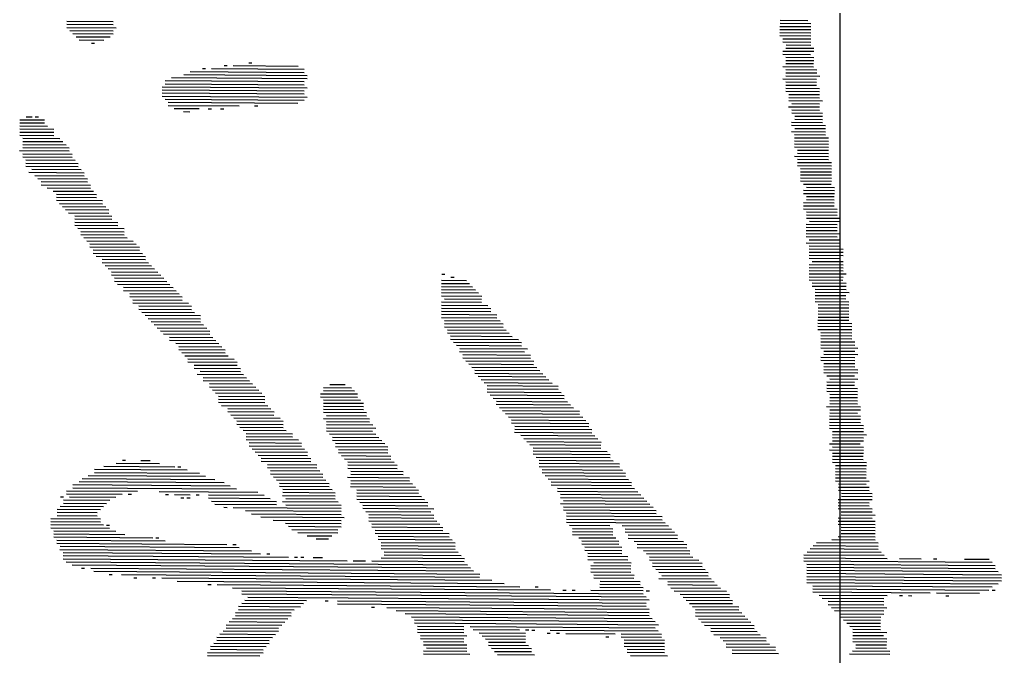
# Model space of a CAD drawing. Extents: x 1738711 to 2346805, y 1189731 to 2516152.
# Drawn here: x 1898547 to 1898698, y 1218816.1 to 1218913.9 of the extents above; entities that cross this region are included whole.
import ezdxf
from ezdxf.enums import TextEntityAlignment as Align

# ---------------------------------------------------------------- set-up
doc = ezdxf.new("R2010")
doc.units = 0
doc.header["$LTSCALE"] = 1000
doc.header["$MEASUREMENT"] = 0
doc.layers.add('TK', color=4, linetype='Continuous')
doc.layers.add('签名', color=2, linetype='Continuous')
doc.styles.add('宋体', font='SIMSUN.TTF', dxfattribs={"width": 0.75})

# ---------------------------------------------------------------- blocks, each defined once
blk = doc.blocks.new('hjashrtahreahe')
at = {"layer": 'TK', "color": 7}
blk.add_line((76600, 2800), (83100, 2800), dxfattribs=at)
at = {"layer": 'TK', "style": '宋体', "width": 0.75}
for tag, height, p in [('项目负责人', 350, (6002.88, 57088.65)), ('专业负责人', 350, (6002.88, 56223.66)), ('设计人', 350, (6002.88, 55419.43)), ('版号1', 250, (77303.87, 22193.36)), ('时间1', 250, (82405.29, 22193.36)), ('版号2', 250, (77303.87, 21593.36)), ('时间2', 250, (82405.29, 21593.36)), ('版号3', 250, (77303.87, 20993.36)), ('时间3', 250, (82405.29, 20993.36)), ('建筑会签', 0.0001, (78977.88, 2403.16)), ('电气会签', 0.0001, (82127.88, 2403.16)), ('结构会签', 0.0001, (78977.88, 1803.16)), ('暖通会签', 0.0001, (82127.88, 1803.16)), ('给排水会签', 0.0001, (78977.88, 1249.52)), ('智能化会签', 0.0001, (82127.88, 1249.52))]:
    blk.add_attdef(tag, text='', height=height, dxfattribs=at).set_placement(p, align=Align.CENTER)
for tag, p in [('合作设计单位', (80815.88, 48985.89)), ('版号说明1', (79853.88, 22318.17)), ('版号说明2', (79853.88, 21718.17)), ('版号说明3', (79853.88, 21118.17)), ('浙江绿储科技有限公司', (80545.18, 16035.89)), ('百兆瓦级集中式熔盐储能关键', (80545.18, 14953.21)), ('设备研发及制造基地项目', (80545.18, 14603.3)), ('1#研发楼', (80545.18, 13635.89)), ('图名', (80545.18, 12435.89)), ('工程编号', (78977.88, 11460.89)), ('子项编号', (82127.88, 11460.89)), ('建筑', (78977.88, 10710.89)), ('图号', (82127.88, 10710.89)), ('施工图', (78977.88, 9960.89)), ('2023.03', (82127.88, 9960.89)), ('审定', (79352.88, 8460.89)), ('审核', (79352.88, 7710.89)), ('工程负责', (79352.88, 6960.89)), ('专业负责', (79352.88, 6210.89)), ('设计', (79352.88, 5460.89)), ('制图', (79352.88, 4710.89)), ('校对', (79352.88, 3960.89))]:
    blk.add_attdef(tag, text='', height=250, dxfattribs=at).set_placement(p, align=Align.MIDDLE_CENTER)
blk = doc.blocks.new('A$C579C72A4')
for p, q in [((1657.7, 824.72), (1656.76, 694.29)), ((1659.84, 824.71), (1658.9, 694.27)), ((1661.99, 826.83), (1661.03, 694.26)), ((1664.14, 828.96), (1663.17, 694.24)), ((1666.28, 828.94), (1665.31, 694.22)), ((1668.42, 828.92), (1667.45, 694.21)), ((1670.54, 826.77), (1669.59, 694.19)), ((1674.8, 824.6), (1674.79, 822.46)), ((1653.39, 820.48), (1653.27, 803.37)), ((1655.54, 822.6), (1654.6, 692.16)), ((1672.65, 822.48), (1671.76, 698.45)), ((1674.77, 820.32), (1673.9, 698.44)), ((1676.87, 813.89), (1676.65, 783.96)), ((1678.85, 792.5), (1678.83, 790.36)), ((1653.13, 784.13), (1653.11, 781.99)), ((1676.62, 779.68), (1676.03, 698.42)), ((1653.05, 773.44), (1652.94, 758.47)), ((1678.67, 766.84), (1678.65, 764.7)), ((1678.62, 760.42), (1678.6, 758.28)), ((1652.88, 749.91), (1652.47, 692.18)), ((1678.54, 749.73), (1678.2, 702.69)), ((1687.1, 749.67), (1686.82, 711.18)), ((1704.2, 749.54), (1704.03, 726.02)), ((1708.48, 749.51), (1708.31, 725.99)), ((1710.62, 749.5), (1710.45, 725.98)), ((1712.76, 749.48), (1712.6, 728.1)), ((1714.89, 749.47), (1714.74, 728.08)), ((1717.05, 751.59), (1716.86, 725.93)), ((1719.19, 751.57), (1718.99, 723.78)), ((1622.88, 741.58), (1622.71, 718.05)), ((1627.16, 741.55), (1626.98, 715.89)), ((1629.3, 741.53), (1629.11, 715.87)), ((1631.44, 741.51), (1631.27, 717.99)), ((1633.58, 741.5), (1633.41, 717.98)), ((1635.71, 741.48), (1635.54, 717.96)), ((1637.85, 741.47), (1637.67, 715.81)), ((1639.99, 741.45), (1639.77, 711.52)), ((1642.14, 743.58), (1641.84, 700.81)), ((1644.28, 743.56), (1643.96, 698.66)), ((1646.42, 743.54), (1646.08, 696.5)), ((1648.57, 745.67), (1648.2, 694.35)), ((1650.73, 747.79), (1650.33, 692.19)), ((1680.67, 747.57), (1680.36, 704.81)), ((1682.8, 747.56), (1682.53, 709.07)), ((1684.94, 747.54), (1684.66, 709.05)), ((1689.22, 747.51), (1688.97, 713.3)), ((1691.36, 747.5), (1691.14, 717.56)), ((1693.48, 745.34), (1693.28, 717.55)), ((1695.62, 745.33), (1695.43, 719.67)), ((1697.76, 745.31), (1697.59, 721.79)), ((1699.89, 745.3), (1699.74, 723.91)), ((1702.03, 745.28), (1701.89, 726.04)), ((1706.33, 747.39), (1706.17, 726.01)), ((1567.24, 735.56), (1567.07, 712.04)), ((1586.49, 735.42), (1586.32, 711.9)), ((1588.62, 735.41), (1588.47, 714.02)), ((1590.76, 735.39), (1590.61, 714.01)), ((1592.9, 735.38), (1592.75, 713.99)), ((1595.04, 735.36), (1594.88, 713.98)), ((1597.18, 735.35), (1597.02, 713.96)), ((1599.33, 737.47), (1599.16, 713.95)), ((1601.45, 735.32), (1601.32, 716.07)), ((1603.61, 737.44), (1603.45, 716.05)), ((1605.75, 737.42), (1605.59, 716.04)), ((1607.9, 739.55), (1607.75, 718.16)), ((1610.04, 739.53), (1609.88, 718.15)), ((1612.18, 739.51), (1612.01, 715.99)), ((1614.3, 737.36), (1614.15, 715.98)), ((1616.44, 737.35), (1616.28, 715.96)), ((1618.59, 739.47), (1618.42, 715.95)), ((1620.73, 739.45), (1620.58, 718.07)), ((1625.01, 739.42), (1624.84, 715.9)), ((1507.32, 729.58), (1507.14, 703.92)), ((1511.6, 729.55), (1511.43, 706.03)), ((1522.29, 729.47), (1522.12, 705.95)), ((1524.43, 729.45), (1524.26, 705.93)), ((1528.7, 729.42), (1528.57, 710.18)), ((1535.12, 729.38), (1534.96, 707.99)), ((1537.26, 729.36), (1537.1, 707.98)), ((1539.4, 729.35), (1539.26, 710.1)), ((1541.53, 729.33), (1541.4, 710.09)), ((1543.67, 729.32), (1543.53, 710.07)), ((1545.81, 729.3), (1545.67, 710.06)), ((1547.96, 731.42), (1547.79, 707.9)), ((1550.1, 731.41), (1549.95, 710.02)), ((1552.23, 729.25), (1552.09, 710.01)), ((1554.38, 731.38), (1554.23, 709.99)), ((1556.52, 731.36), (1556.36, 709.98)), ((1558.66, 731.35), (1558.5, 709.96)), ((1560.81, 733.47), (1560.64, 709.95)), ((1562.95, 733.45), (1562.78, 709.93)), ((1565.09, 733.44), (1564.93, 712.06)), ((1569.36, 733.41), (1569.21, 712.02)), ((1571.5, 733.39), (1571.35, 712.01)), ((1573.62, 731.24), (1573.47, 709.86)), ((1575.78, 733.36), (1575.62, 711.98)), ((1577.92, 733.35), (1577.75, 709.82)), ((1580.06, 733.33), (1579.9, 711.95)), ((1582.19, 733.32), (1582.04, 711.93)), ((1584.33, 733.3), (1584.18, 711.92)), ((1455.94, 721.39), (1455.75, 695.73)), ((1462.35, 721.35), (1462.18, 697.83)), ((1464.49, 721.33), (1464.32, 697.81)), ((1466.63, 721.32), (1466.48, 699.93)), ((1468.78, 723.44), (1468.61, 699.92)), ((1470.91, 721.29), (1470.75, 699.9)), ((1473.05, 721.27), (1472.89, 699.89)), ((1475.2, 723.39), (1475.03, 699.87)), ((1477.34, 723.38), (1477.18, 702)), ((1479.48, 723.36), (1479.32, 701.98)), ((1481.61, 723.35), (1481.46, 701.96)), ((1483.75, 723.33), (1483.6, 701.95)), ((1485.89, 723.32), (1485.74, 701.93)), ((1488.03, 723.3), (1487.88, 701.92)), ((1490.18, 725.42), (1490.01, 701.9)), ((1492.32, 725.41), (1492.15, 701.89)), ((1494.46, 725.39), (1494.29, 701.87)), ((1496.6, 725.38), (1496.44, 703.99)), ((1498.74, 725.36), (1498.58, 703.98)), ((1500.87, 725.35), (1500.72, 703.96)), ((1503.03, 727.47), (1502.86, 703.95)), ((1505.17, 727.46), (1505, 703.93)), ((1509.44, 727.42), (1509.29, 706.04)), ((1513.72, 727.39), (1513.55, 703.87)), ((1515.86, 727.38), (1515.69, 703.86)), ((1518, 727.36), (1517.84, 705.98)), ((1520.14, 727.35), (1519.98, 705.96)), ((1526.55, 727.3), (1526.41, 708.06)), ((1530.83, 727.27), (1530.69, 708.03)), ((1532.97, 727.25), (1532.83, 708.01)), ((1410.99, 715.3), (1410.82, 691.78)), ((1413.13, 715.29), (1412.97, 693.9)), ((1415.26, 715.27), (1415.11, 693.89)), ((1417.42, 717.4), (1417.25, 693.87)), ((1419.56, 717.38), (1419.4, 696)), ((1421.68, 715.23), (1421.52, 693.84)), ((1423.82, 715.21), (1423.66, 693.83)), ((1425.96, 715.2), (1425.8, 693.81)), ((1428.11, 717.32), (1427.94, 693.8)), ((1430.23, 715.16), (1430.08, 693.78)), ((1432.39, 717.29), (1432.23, 695.9)), ((1434.52, 717.27), (1434.35, 693.75)), ((1436.66, 717.26), (1436.51, 695.87)), ((1438.82, 719.38), (1438.65, 695.86)), ((1440.95, 719.36), (1440.79, 695.84)), ((1443.09, 719.35), (1442.92, 695.83)), ((1445.22, 717.19), (1445.06, 695.81)), ((1447.37, 719.32), (1447.22, 697.93)), ((1449.51, 719.3), (1449.34, 695.78)), ((1451.65, 719.29), (1451.48, 695.77)), ((1453.78, 719.27), (1453.62, 695.75)), ((1458.06, 719.24), (1457.89, 695.72)), ((1460.2, 719.23), (1460.03, 695.7)), ((1361.76, 709.24), (1361.59, 685.72)), ((1363.9, 709.23), (1363.73, 685.71)), ((1366.04, 709.21), (1365.87, 685.69)), ((1368.17, 709.2), (1368, 685.67)), ((1370.31, 709.18), (1370.16, 687.8)), ((1372.45, 709.17), (1372.3, 687.78)), ((1374.59, 709.15), (1374.42, 685.63)), ((1376.73, 709.13), (1376.57, 687.75)), ((1378.88, 711.26), (1378.71, 687.74)), ((1381.02, 711.24), (1380.85, 687.72)), ((1383.16, 711.23), (1383, 689.84)), ((1385.3, 711.21), (1385.14, 689.83)), ((1387.43, 711.2), (1387.28, 689.81)), ((1389.57, 711.18), (1389.42, 689.8)), ((1391.71, 711.16), (1391.56, 689.78)), ((1393.85, 711.15), (1393.71, 691.9)), ((1396, 713.27), (1395.86, 694.03)), ((1398.14, 713.26), (1397.99, 691.87)), ((1400.28, 713.24), (1400.13, 691.86)), ((1402.42, 713.23), (1402.28, 693.98)), ((1404.56, 713.21), (1404.42, 693.97)), ((1406.7, 713.2), (1406.54, 691.81)), ((1408.83, 713.18), (1408.68, 691.8)), ((1314.65, 701.03), (1314.5, 679.64)), ((1316.79, 701.01), (1316.64, 679.63)), ((1318.95, 703.14), (1318.78, 679.61)), ((1321.07, 700.98), (1320.9, 677.46)), ((1323.21, 700.97), (1323.05, 679.58)), ((1325.35, 700.95), (1325.19, 679.57)), ((1327.5, 703.07), (1327.33, 679.55)), ((1329.64, 703.06), (1329.47, 679.54)), ((1331.78, 703.04), (1331.62, 681.66)), ((1333.91, 703.03), (1333.76, 681.64)), ((1336.07, 705.15), (1335.9, 681.63)), ((1338.19, 703), (1338.05, 683.75)), ((1340.33, 702.98), (1340.18, 681.6)), ((1342.47, 702.97), (1342.33, 683.72)), ((1344.62, 705.09), (1344.47, 683.71)), ((1346.76, 705.07), (1346.62, 685.83)), ((1348.9, 705.06), (1348.76, 685.81)), ((1351.04, 705.04), (1350.88, 683.66)), ((1353.19, 707.17), (1353.02, 683.64)), ((1355.33, 707.15), (1355.17, 685.77)), ((1357.47, 707.13), (1357.3, 683.61)), ((1359.61, 707.12), (1359.45, 685.74)), ((1280.39, 694.86), (1280.26, 675.61)), ((1282.55, 696.98), (1282.39, 675.6)), ((1284.69, 696.97), (1284.53, 675.58)), ((1286.82, 696.95), (1286.67, 675.57)), ((1288.96, 696.94), (1288.81, 675.55)), ((1291.1, 696.92), (1290.95, 675.54)), ((1293.24, 696.91), (1293.1, 677.66)), ((1295.38, 696.89), (1295.24, 677.64)), ((1297.52, 696.87), (1297.39, 679.77)), ((1299.67, 699), (1299.53, 679.75)), ((1301.81, 698.98), (1301.65, 677.6)), ((1303.93, 696.83), (1303.79, 677.58)), ((1306.08, 698.95), (1305.95, 679.71)), ((1308.22, 698.94), (1308.08, 679.69)), ((1310.36, 698.92), (1310.22, 679.68)), ((1312.5, 698.9), (1312.35, 677.52)), ((1718.63, 674.59), (1718.4, 642.52)), ((1712.17, 668.23), (1711.95, 638.29)), ((1714.34, 672.49), (1714.09, 638.27)), ((1716.48, 672.47), (1716.26, 642.53)), ((1703.56, 659.73), (1703.32, 627.66)), ((1705.71, 661.86), (1705.48, 629.78)), ((1707.88, 666.12), (1707.65, 634.04)), ((1710.02, 666.1), (1709.8, 636.17)), ((1694.96, 653.38), (1694.71, 619.17)), ((1697.11, 655.5), (1696.86, 621.29)), ((1699.26, 657.63), (1699.02, 623.41)), ((1701.4, 657.61), (1701.19, 627.67)), ((1686.36, 647.03), (1686.12, 614.95)), ((1688.49, 647.01), (1688.28, 617.07)), ((1690.65, 649.13), (1690.42, 617.06)), ((1692.8, 651.26), (1692.56, 617.04)), ((1677.76, 640.67), (1677.51, 606.46)), ((1679.89, 640.66), (1679.66, 608.58)), ((1682.05, 642.78), (1681.82, 610.71)), ((1684.19, 642.77), (1683.97, 612.83)), ((1673.43, 634.29), (1673.19, 600.08)), ((1675.6, 638.55), (1675.34, 602.2)), ((1662.68, 625.81), (1662.43, 591.6)), ((1664.82, 625.8), (1664.59, 593.72)), ((1666.97, 627.92), (1666.71, 591.57)), ((1669.13, 630.04), (1668.89, 597.97)), ((1671.28, 632.17), (1671.03, 597.95)), ((1654.08, 619.46), (1653.83, 585.25)), ((1656.23, 621.58), (1655.99, 587.37)), ((1658.37, 621.57), (1658.13, 587.35)), ((1660.53, 623.69), (1660.28, 589.48)), ((1647.62, 613.09), (1647.39, 581.02)), ((1649.76, 613.08), (1649.54, 583.14)), ((1651.91, 615.2), (1651.7, 585.26)), ((1641.17, 608.86), (1640.93, 574.65)), ((1643.33, 610.98), (1643.08, 576.77)), ((1645.47, 610.97), (1645.22, 576.75)), ((1632.56, 600.37), (1632.33, 568.29)), ((1634.71, 602.49), (1634.47, 568.28)), ((1636.87, 604.61), (1636.62, 570.4)), ((1639, 604.6), (1638.76, 570.39)), ((1623.96, 594.01), (1623.48, 527.73)), ((1626.1, 594), (1625.62, 527.71)), ((1628.25, 596.12), (1627.76, 527.7)), ((1630.4, 598.25), (1630.17, 566.17)), ((1705.22, 593.43), (1705.02, 565.63)), ((1707.35, 593.41), (1707.15, 565.62)), ((1709.51, 595.54), (1709.31, 567.74)), ((1711.65, 595.52), (1711.45, 567.72)), ((1713.78, 595.51), (1713.58, 567.71)), ((1715.92, 595.49), (1715.74, 569.83)), ((1718.06, 595.48), (1717.88, 569.82)), ((1720.22, 597.6), (1720.03, 571.94)), ((1615.34, 585.52), (1614.9, 523.51)), ((1617.5, 587.65), (1617.05, 525.63)), ((1619.65, 589.77), (1619.19, 525.62)), ((1621.79, 589.75), (1621.34, 527.74)), ((1675.22, 585.09), (1675.2, 582.95)), ((1681.63, 585.05), (1679.63, 307.06)), ((1688.05, 585), (1686.74, 403.24)), ((1690.19, 584.98), (1688.92, 409.64)), ((1692.32, 584.97), (1691.11, 416.04)), ((1694.48, 587.09), (1693.28, 420.3)), ((1696.63, 589.21), (1695.43, 422.42)), ((1698.79, 591.34), (1697.57, 422.41)), ((1700.91, 589.18), (1699.98, 460.88)), ((1703.06, 591.31), (1702.52, 516.46)), ((1608.88, 579.15), (1608.48, 523.56)), ((1611.04, 581.28), (1610.62, 523.54)), ((1613.19, 583.4), (1612.77, 525.66)), ((1668.76, 578.72), (1668.56, 550.92)), ((1670.89, 578.71), (1670.69, 550.91)), ((1673.05, 580.83), (1672.83, 550.89)), ((1675.19, 580.81), (1674.92, 544.46)), ((1677.32, 580.8), (1675.32, 302.81)), ((1679.48, 582.92), (1677.46, 302.8)), ((1683.76, 582.89), (1682.21, 369.06)), ((1685.89, 582.88), (1684.35, 369.04)), ((1600.28, 572.8), (1599.88, 517.2)), ((1602.42, 572.79), (1602.02, 517.19)), ((1604.57, 574.91), (1604.19, 521.45)), ((1606.73, 577.03), (1606.33, 521.43)), ((1655.88, 572.4), (1655.69, 546.74)), ((1658.02, 572.38), (1657.82, 544.59)), ((1660.16, 572.37), (1659.96, 544.57)), ((1662.29, 572.35), (1662.09, 544.56)), ((1664.45, 574.48), (1664.25, 546.68)), ((1666.59, 574.46), (1666.39, 546.66)), ((1591.68, 566.45), (1591.28, 510.85)), ((1593.84, 568.57), (1593.42, 510.84)), ((1595.98, 568.55), (1595.57, 512.96)), ((1598.13, 570.68), (1597.73, 515.08)), ((1645.14, 566.06), (1644.96, 540.4)), ((1647.28, 566.05), (1647.1, 540.39)), ((1649.42, 566.03), (1649.25, 542.51)), ((1651.59, 570.29), (1651.39, 542.49)), ((1653.73, 570.28), (1653.53, 542.48)), ((1580.93, 557.97), (1580.54, 504.51)), ((1583.07, 557.96), (1582.7, 506.64)), ((1585.22, 560.08), (1584.85, 508.76)), ((1587.39, 564.34), (1586.99, 508.74)), ((1589.53, 564.32), (1589.13, 508.73)), ((1632.27, 559.74), (1632.07, 531.94)), ((1634.4, 559.72), (1634.2, 531.93)), ((1636.54, 559.71), (1636.34, 531.91)), ((1638.7, 561.83), (1638.51, 536.17)), ((1640.85, 563.95), (1640.66, 538.29)), ((1642.99, 563.94), (1642.8, 538.28)), ((1704.98, 561.35), (1704.74, 527.14)), ((1572.33, 551.62), (1571.96, 500.3)), ((1574.47, 551.6), (1574.11, 502.42)), ((1576.61, 551.59), (1576.27, 504.54)), ((1578.78, 555.85), (1578.41, 504.53)), ((1630.11, 557.62), (1629.91, 529.82)), ((1707.09, 557.06), (1707.08, 554.92)), ((1563.73, 545.26), (1563.35, 491.81)), ((1565.87, 545.25), (1565.48, 491.79)), ((1568.02, 547.37), (1567.65, 496.05)), ((1570.18, 549.49), (1569.81, 498.17)), ((1555.13, 538.91), (1554.76, 487.59)), ((1557.28, 541.03), (1556.92, 489.71)), ((1559.44, 543.16), (1559.05, 489.7)), ((1561.58, 543.14), (1561.21, 491.82)), ((1548.67, 532.54), (1548.3, 481.22)), ((1550.84, 536.8), (1550.45, 483.34)), ((1552.98, 536.79), (1552.61, 485.47)), ((1674.85, 533.77), (1674.83, 531.63)), ((1537.92, 524.07), (1537.55, 472.75)), ((1540.07, 526.19), (1539.7, 474.87)), ((1542.21, 526.17), (1541.85, 476.99)), ((1544.36, 528.3), (1544.01, 479.11)), ((1546.52, 530.42), (1546.15, 479.1)), ((1674.8, 527.36), (1674.79, 525.22)), ((1531.46, 517.7), (1531.12, 470.65)), ((1533.62, 521.96), (1533.27, 472.78)), ((1535.76, 521.94), (1535.41, 472.76)), ((1704.71, 522.86), (1704.69, 520.73)), ((1524.99, 511.33), (1524.65, 464.28)), ((1527.15, 513.45), (1526.81, 466.41)), ((1529.3, 515.57), (1528.96, 468.53)), ((1674.72, 516.66), (1673.14, 296.42)), ((1704.66, 516.45), (1704.65, 514.31)), ((1516.39, 504.97), (1516.06, 457.93)), ((1518.53, 504.96), (1518.21, 460.05)), ((1520.69, 507.08), (1520.36, 462.18)), ((1522.84, 509.21), (1522.52, 464.3)), ((1672.52, 508.13), (1672.51, 505.99)), ((1702.45, 505.77), (1702.43, 503.63)), ((1715.26, 503.54), (1715.06, 475.74)), ((1717.4, 503.53), (1717.21, 477.87)), ((1719.55, 505.65), (1719.37, 479.99)), ((1503.5, 496.51), (1503.16, 449.47)), ((1505.64, 496.5), (1505.32, 451.59)), ((1507.81, 500.76), (1507.47, 453.72)), ((1509.93, 498.61), (1509.61, 453.7)), ((1512.1, 502.87), (1511.76, 455.82)), ((1514.24, 502.85), (1513.9, 455.81)), ((1702.41, 501.5), (1702.4, 499.36)), ((1704.54, 499.34), (1704.31, 467.27)), ((1706.68, 499.33), (1706.46, 469.39)), ((1708.81, 499.31), (1708.61, 471.51)), ((1710.95, 499.3), (1710.77, 473.64)), ((1713.11, 501.42), (1712.91, 473.62)), ((1499.18, 490.13), (1498.87, 447.36)), ((1501.35, 494.39), (1501.01, 447.35)), ((1672.43, 495.3), (1670.92, 285.74)), ((1702.37, 495.08), (1702.14, 463.01)), ((1490.58, 483.78), (1490.29, 443.15)), ((1492.72, 483.76), (1492.43, 443.13)), ((1494.87, 485.88), (1494.58, 445.26)), ((1497.03, 488.01), (1496.72, 445.24)), ((1670.22, 484.62), (1668.58, 257.96)), ((1484.13, 479.55), (1483.86, 441.06)), ((1486.27, 479.53), (1486, 441.04)), ((1488.43, 481.65), (1488.15, 443.16)), ((1668.02, 476.08), (1666.37, 247.28)), ((1477.67, 473.18), (1477.44, 441.1)), ((1479.83, 475.3), (1479.58, 441.09)), ((1481.97, 475.28), (1481.72, 441.07)), ((1464.77, 462.58), (1464.61, 441.19)), ((1466.92, 464.7), (1466.75, 441.18)), ((1469.07, 466.82), (1468.89, 441.16)), ((1471.23, 468.95), (1471.03, 441.15)), ((1473.37, 468.93), (1473.18, 443.27)), ((1475.5, 468.92), (1475.3, 441.12)), ((1661.51, 463.3), (1659.6, 198.14)), ((1663.68, 467.56), (1661.75, 200.27)), ((1665.82, 467.54), (1664.03, 219.5)), ((1460.46, 458.33), (1460.34, 441.23)), ((1462.61, 460.45), (1462.47, 441.21)), ((1652.91, 456.95), (1652.49, 399.21)), ((1655.05, 456.93), (1654.59, 392.78)), ((1657.2, 459.05), (1655.2, 181.07)), ((1659.36, 461.18), (1657.37, 185.33)), ((1699.95, 456.61), (1699.72, 424.53)), ((1702.09, 456.59), (1701.86, 424.52)), ((1704.23, 456.58), (1704, 424.5)), ((1706.38, 458.7), (1706.15, 426.62)), ((1708.51, 456.54), (1708.29, 426.61)), ((1710.64, 456.53), (1710.44, 428.73)), ((1712.8, 458.65), (1712.58, 428.72)), ((1714.94, 458.64), (1714.74, 430.84)), ((1717.08, 458.62), (1716.86, 428.68)), ((1719.23, 460.74), (1719, 428.67)), ((1458.26, 449.79), (1458.24, 447.66)), ((1642.17, 450.61), (1641.8, 399.29)), ((1644.31, 450.59), (1643.94, 399.27)), ((1646.45, 450.58), (1646.08, 399.26)), ((1648.6, 452.7), (1648.23, 401.38)), ((1650.76, 454.82), (1650.37, 401.36)), ((1456.07, 443.39), (1456.06, 441.26)), ((1631.42, 442.13), (1631.06, 392.95)), ((1633.56, 442.12), (1633.22, 395.07)), ((1635.73, 446.38), (1635.36, 395.06)), ((1637.86, 446.36), (1637.51, 397.18)), ((1640.02, 448.48), (1639.65, 397.16)), ((1618.54, 435.81), (1618.19, 386.63)), ((1622.82, 435.78), (1622.49, 390.87)), ((1624.96, 435.76), (1624.63, 390.86)), ((1627.11, 437.88), (1626.77, 390.84)), ((1629.26, 440.01), (1628.93, 392.96)), ((1612.08, 429.44), (1611.74, 382.4)), ((1614.23, 431.56), (1613.9, 384.52)), ((1616.37, 431.55), (1616.05, 386.64)), ((1620.66, 433.65), (1620.34, 388.75)), ((1603.48, 423.09), (1603.16, 378.18)), ((1605.63, 425.21), (1605.33, 382.44)), ((1607.77, 425.19), (1607.46, 382.43)), ((1609.93, 427.32), (1609.6, 382.41)), ((1597.04, 418.86), (1596.73, 376.09)), ((1599.17, 418.84), (1598.88, 378.21)), ((1601.33, 420.96), (1601.02, 378.2)), ((1586.27, 408.24), (1586.04, 376.17)), ((1588.42, 410.36), (1588.17, 376.15)), ((1590.56, 410.35), (1590.31, 376.13)), ((1592.73, 414.61), (1592.47, 378.26)), ((1594.87, 414.59), (1594.6, 378.24)), ((1573.39, 401.92), (1573.14, 367.7)), ((1575.54, 404.04), (1575.28, 367.69)), ((1577.68, 404.03), (1577.44, 369.81)), ((1579.82, 404.01), (1579.57, 369.8)), ((1581.97, 406.13), (1581.73, 371.92)), ((1584.11, 406.12), (1583.88, 374.04)), ((1562.65, 395.58), (1562.41, 361.37)), ((1566.93, 395.55), (1566.7, 363.47)), ((1569.08, 397.67), (1568.85, 365.6)), ((1571.24, 399.8), (1570.99, 365.58)), ((1686.68, 394.69), (1686.66, 392.55)), ((1551.91, 389.24), (1551.7, 359.31)), ((1554.05, 389.23), (1553.85, 361.43)), ((1556.21, 391.35), (1555.98, 359.27)), ((1558.34, 391.33), (1558.13, 361.4)), ((1560.5, 393.46), (1560.27, 361.38)), ((1564.78, 393.43), (1564.54, 361.35)), ((1654.55, 388.5), (1654.49, 379.95)), ((1539.04, 382.92), (1538.85, 357.26)), ((1541.18, 382.9), (1540.99, 357.24)), ((1543.33, 385.03), (1543.15, 359.37)), ((1545.48, 387.15), (1545.28, 359.35)), ((1547.62, 387.13), (1547.42, 359.34)), ((1549.76, 387.12), (1549.56, 359.32)), ((1532.56, 374.41), (1532.48, 363.72)), ((1534.73, 378.67), (1534.59, 359.43)), ((1536.88, 380.8), (1536.73, 359.41)), ((1654.46, 375.67), (1653.04, 178.94)), ((1607.36, 367.46), (1607.1, 331.11)), ((1609.5, 367.44), (1609.23, 331.09)), ((1611.63, 367.43), (1611.39, 333.21)), ((1613.79, 369.55), (1613.51, 331.06)), ((1615.94, 371.67), (1615.66, 333.18)), ((1618.08, 371.66), (1617.54, 296.82)), ((1620.22, 371.64), (1619.74, 305.35)), ((1622.36, 371.63), (1621.91, 309.61)), ((1624.51, 373.75), (1624.09, 316.01)), ((1626.63, 371.6), (1626.29, 324.55)), ((1628.77, 371.58), (1628.49, 333.09)), ((1630.91, 371.57), (1630.65, 335.21)), ((1633.03, 369.41), (1632.8, 337.34)), ((1635.17, 369.4), (1634.97, 341.6)), ((1598.76, 361.1), (1598.51, 326.89)), ((1600.91, 363.23), (1600.66, 329.01)), ((1603.05, 363.21), (1602.8, 329)), ((1605.2, 365.34), (1604.96, 331.12)), ((1637.28, 365.1), (1637.16, 348)), ((1639.4, 362.95), (1639.34, 354.4)), ((1682.17, 362.64), (1682.15, 360.5)), ((1588.02, 354.77), (1587.77, 320.55)), ((1590.16, 354.75), (1589.91, 320.54)), ((1592.31, 356.87), (1592.07, 322.66)), ((1594.47, 359), (1594.2, 322.65)), ((1596.6, 358.98), (1596.36, 324.77)), ((1652.2, 358.58), (1652.15, 352.17)), ((1318.53, 348.15), (1317.91, 262.62)), ((1320.66, 348.14), (1319.99, 254.05)), ((1327.08, 348.09), (1326.36, 247.59)), ((1333.49, 348.05), (1332.77, 247.54)), ((1579.42, 348.41), (1579.16, 312.06)), ((1581.56, 348.4), (1581.31, 314.18)), ((1583.71, 350.52), (1583.47, 316.31)), ((1585.85, 350.51), (1585.6, 316.29)), ((1682.06, 347.67), (1681.75, 304.91)), ((1312.07, 341.79), (1311.74, 296.88)), ((1314.23, 346.05), (1313.77, 281.9)), ((1316.37, 346.03), (1315.8, 266.91)), ((1322.79, 345.99), (1322.09, 249.76)), ((1324.93, 345.97), (1324.23, 249.74)), ((1329.2, 345.94), (1328.49, 247.58)), ((1331.34, 345.92), (1330.63, 247.56)), ((1335.62, 345.89), (1334.92, 249.67)), ((1337.73, 341.6), (1337.08, 251.79)), ((1570.82, 342.06), (1570.56, 305.71)), ((1572.97, 344.18), (1572.71, 307.83)), ((1575.11, 344.17), (1574.85, 307.82)), ((1577.27, 346.29), (1577, 309.94)), ((1652.08, 341.47), (1652.06, 339.34)), ((1652.11, 345.75), (1652.09, 343.61)), ((1684.18, 345.52), (1683.88, 302.75)), ((1686.31, 343.37), (1686, 300.6)), ((1564.34, 333.55), (1564.13, 303.62)), ((1566.51, 337.81), (1566.28, 305.74)), ((1568.65, 337.8), (1568.42, 305.72)), ((1652.03, 335.06), (1650.91, 178.96)), ((1688.41, 339.07), (1688.14, 300.58)), ((1690.54, 336.92), (1690.26, 298.43)), ((1692.68, 336.9), (1692.4, 298.41)), ((1694.8, 334.75), (1694.52, 296.26)), ((1555.76, 329.34), (1555.53, 297.26)), ((1557.91, 331.46), (1557.68, 299.39)), ((1560.05, 331.45), (1559.82, 299.37)), ((1562.19, 331.43), (1561.97, 301.49)), ((1613.48, 326.78), (1613.16, 281.88)), ((1615.62, 326.77), (1615.31, 284)), ((1696.92, 332.6), (1696.64, 294.11)), ((1699.04, 330.44), (1698.77, 291.95)), ((1701.17, 328.29), (1700.9, 291.94)), ((1703.31, 328.27), (1703.03, 289.78)), ((1547.14, 320.85), (1546.91, 288.77)), ((1549.3, 322.97), (1549.08, 293.03)), ((1551.45, 325.09), (1551.22, 293.02)), ((1553.59, 325.08), (1553.37, 295.14)), ((1611.31, 322.52), (1611, 279.76)), ((1649.8, 322.24), (1649.78, 320.11)), ((1705.43, 326.12), (1705.15, 287.63)), ((1707.55, 323.97), (1707.27, 285.48)), ((1709.67, 321.81), (1709.41, 285.46)), ((1711.81, 321.8), (1711.54, 283.31)), ((1713.94, 319.64), (1713.66, 281.15)), ((1339.66, 313.79), (1339.65, 311.65)), ((1536.41, 314.51), (1536.18, 282.43)), ((1538.56, 316.63), (1538.33, 284.56)), ((1540.71, 318.75), (1540.48, 286.68)), ((1542.85, 318.74), (1542.62, 286.66)), ((1544.99, 318.72), (1544.76, 286.65)), ((1606.97, 314), (1606.48, 245.57)), ((1609.14, 318.26), (1608.86, 279.77)), ((1649.75, 315.83), (1648.77, 178.98)), ((1716.06, 317.49), (1715.8, 281.14)), ((1718.2, 317.47), (1717.92, 278.98)), ((1720.32, 315.32), (1720.06, 278.97)), ((1309.7, 309.73), (1309.68, 307.59)), ((1529.95, 308.14), (1529.71, 276.06)), ((1532.1, 310.26), (1531.88, 280.33)), ((1534.25, 312.39), (1534.02, 280.31)), ((1647.57, 309.43), (1646.61, 176.85)), ((1339.57, 300.96), (1339.22, 251.78)), ((1517.05, 299.68), (1516.81, 265.46)), ((1519.19, 299.66), (1518.98, 269.73)), ((1521.35, 301.79), (1521.11, 269.71)), ((1523.48, 301.77), (1523.28, 273.97)), ((1525.64, 303.89), (1525.41, 271.82)), ((1527.79, 306.02), (1527.58, 276.08)), ((1645.37, 300.89), (1644.48, 176.87)), ((1311.71, 292.6), (1311.7, 290.47)), ((1512.73, 293.29), (1512.51, 263.36)), ((1514.9, 297.56), (1514.67, 265.48)), ((1602.56, 294.79), (1601.77, 185.73)), ((1604.73, 299.05), (1603.91, 185.71)), ((1617.51, 292.54), (1617.49, 290.4)), ((1643.22, 298.77), (1643.2, 296.63)), ((1341.63, 290.25), (1341.62, 288.11)), ((1504.13, 286.94), (1503.92, 257)), ((1506.28, 289.06), (1506.07, 259.13)), ((1508.44, 291.19), (1508.21, 259.11)), ((1510.58, 291.17), (1510.36, 261.23)), ((1600.39, 290.52), (1599.66, 190.02)), ((1643.17, 292.35), (1642.32, 174.75)), ((1341.57, 281.7), (1341.56, 279.56)), ((1495.53, 280.59), (1495.28, 246.37)), ((1497.67, 280.57), (1497.44, 248.5)), ((1499.82, 282.69), (1499.61, 252.76)), ((1501.98, 284.82), (1501.75, 252.74)), ((1598.2, 284.12), (1597.54, 192.18)), ((1670.89, 281.46), (1670.88, 279.32)), ((1313.74, 277.62), (1313.73, 275.48)), ((1341.51, 273.14), (1341.39, 256.04)), ((1484.79, 274.25), (1484.52, 235.76)), ((1486.93, 274.23), (1486.67, 237.88)), ((1489.07, 274.22), (1488.82, 240)), ((1491.22, 276.34), (1490.98, 242.13)), ((1493.38, 278.46), (1493.13, 244.25)), ((1593.85, 273.46), (1593.33, 200.76)), ((1596.02, 277.72), (1595.43, 196.47)), ((1608.82, 273.36), (1608.8, 271.22)), ((1343.6, 266.71), (1343.57, 262.44)), ((1476.18, 265.76), (1475.9, 227.27)), ((1478.33, 267.88), (1478.07, 231.53)), ((1480.47, 267.87), (1480.21, 231.51)), ((1482.62, 269.99), (1482.36, 233.64)), ((1608.77, 266.94), (1608.69, 256.25)), ((1610.91, 266.93), (1610.89, 264.79)), ((1469.72, 259.39), (1469.47, 225.18)), ((1471.87, 261.51), (1471.61, 225.16)), ((1474.01, 261.5), (1473.76, 227.28)), ((1589.48, 260.66), (1589.46, 258.53)), ((1591.65, 264.93), (1591.19, 200.78)), ((1610.88, 262.65), (1610.86, 260.51)), ((1463.26, 253.02), (1462.99, 216.67)), ((1465.41, 255.14), (1465.16, 220.93)), ((1467.56, 257.27), (1467.3, 220.91)), ((1589.45, 256.39), (1589.09, 207.21)), ((1608.66, 251.97), (1608.65, 249.83)), ((1456.79, 246.65), (1456.55, 212.44)), ((1458.95, 248.77), (1458.7, 214.56)), ((1461.1, 250.9), (1460.84, 214.55)), ((1587.23, 245.71), (1587.02, 215.77)), ((1638.55, 245.34), (1638.54, 243.2)), ((1640.72, 249.6), (1640.18, 174.76)), ((1448.18, 238.16), (1447.95, 206.08)), ((1450.33, 240.28), (1450.1, 208.21)), ((1452.49, 242.41), (1452.26, 210.33)), ((1454.64, 244.53), (1454.41, 212.45)), ((1585.05, 239.31), (1585, 232.9)), ((1638.52, 241.06), (1638.03, 172.64)), ((1666.34, 243), (1666.32, 240.86)), ((1437.44, 231.82), (1437.2, 197.61)), ((1439.58, 231.81), (1439.35, 199.73)), ((1441.73, 233.93), (1441.49, 199.72)), ((1443.89, 236.05), (1443.64, 201.84)), ((1446.03, 236.04), (1445.81, 206.1)), ((1433.13, 227.58), (1432.9, 195.5)), ((1435.29, 229.7), (1435.06, 197.62)), ((1606.37, 230.6), (1606.02, 181.42)), ((1608.48, 226.31), (1608.46, 224.17)), ((1666.24, 230.17), (1666.23, 228.03)), ((1424.53, 221.22), (1424.3, 189.15)), ((1426.67, 221.21), (1426.46, 191.27)), ((1428.81, 221.19), (1428.6, 191.25)), ((1430.97, 223.31), (1430.75, 193.38)), ((1584.93, 222.2), (1584.91, 220.07)), ((1608.43, 219.9), (1608.15, 181.41)), ((1636.25, 221.84), (1635.89, 172.65)), ((1281.2, 213.7), (1280.97, 181.63)), ((1283.34, 213.69), (1283.11, 181.61)), ((1285.5, 215.81), (1285.25, 181.6)), ((1287.62, 213.65), (1287.4, 183.72)), ((1289.76, 213.64), (1289.56, 185.84)), ((1291.88, 211.49), (1291.71, 187.96)), ((1415.92, 212.73), (1415.73, 187.07)), ((1418.06, 212.71), (1417.87, 187.05)), ((1420.23, 216.98), (1420.01, 187.04)), ((1422.37, 216.96), (1422.15, 187.02)), ((1610.54, 215.6), (1610.31, 183.53)), ((1612.65, 211.31), (1612.42, 179.24)), ((1629.75, 211.19), (1629.74, 209.05)), ((1631.89, 211.17), (1631.6, 170.55)), ((1634.06, 215.44), (1633.75, 172.67)), ((1663.98, 213.08), (1663.97, 210.94)), ((1293.99, 207.19), (1293.86, 190.09)), ((1405.18, 206.39), (1404.95, 174.32)), ((1407.32, 206.38), (1407.1, 176.44)), ((1409.47, 208.5), (1409.26, 178.56)), ((1411.63, 210.62), (1411.41, 180.69)), ((1413.77, 210.61), (1413.57, 182.81)), ((1614.77, 209.16), (1614.55, 179.22)), ((1616.89, 207.01), (1616.68, 177.07)), ((1619.02, 204.85), (1618.8, 174.91)), ((1625.43, 204.81), (1625.18, 170.59)), ((1627.57, 204.79), (1627.32, 170.58)), ((1629.72, 206.91), (1629.46, 170.56)), ((1296.08, 200.76), (1296.06, 198.62)), ((1394.43, 197.92), (1394.18, 163.7)), ((1396.57, 197.9), (1396.35, 167.96)), ((1398.72, 200.02), (1398.52, 172.23)), ((1400.87, 202.15), (1400.67, 174.35)), ((1403.01, 202.13), (1402.81, 174.33)), ((1621.14, 202.7), (1620.94, 174.9)), ((1623.28, 202.68), (1623.08, 174.88)), ((1383.69, 191.58), (1383.44, 157.36)), ((1385.84, 193.7), (1385.57, 155.21)), ((1387.98, 193.69), (1387.74, 159.47)), ((1390.14, 195.81), (1389.89, 161.59)), ((1392.27, 195.79), (1392.04, 163.72)), ((1659.57, 193.87), (1659.55, 191.73)), ((1372.95, 185.24), (1372.71, 151.03)), ((1375.09, 185.22), (1374.84, 151.01)), ((1377.24, 187.35), (1377, 153.13)), ((1379.4, 189.47), (1379.14, 153.12)), ((1381.54, 189.46), (1381.27, 153.1)), ((1364.35, 178.89), (1364.15, 151.09)), ((1366.51, 181.01), (1366.29, 151.07)), ((1368.66, 183.13), (1368.43, 151.06)), ((1370.8, 183.12), (1370.55, 148.9)), ((1610.28, 179.25), (1610.26, 177.11)), ((1355.75, 172.53), (1355.58, 149.01)), ((1357.89, 172.52), (1357.72, 149)), ((1360.03, 172.5), (1359.86, 148.98)), ((1362.2, 176.76), (1362.01, 151.1)), ((1349.29, 166.16), (1349.17, 149.06)), ((1351.43, 166.15), (1351.31, 149.04)), ((1353.58, 168.27), (1353.45, 149.03)), ((1347.09, 157.63), (1347.06, 153.35)), ((1347.12, 161.9), (1347.11, 159.76))]:
    blk.add_line(p, q)
blk = doc.blocks.new('harehraehr')
at = {"layer": '签名'}
blk.add_blockref('A$C579C72A4', (2019870.04, 1952403), dxfattribs=at)

msp = doc.modelspace()

# ---------------------------------------------------------------- block references
at = {"rotation": 270}
for name, p, xscale, yscale, zscale in [('hjashrtahreahe', (1897833.1, 1243631.56), 0.3, 0.3, 0.3), ('harehraehr', (1465084.8, 1667604.65), 0.22199778, 0.22199778, 0.22199778)]:
    msp.add_blockref(name, p, dxfattribs=dict(at, xscale=xscale, yscale=yscale, zscale=zscale))

doc.saveas('drawing.dxf')
